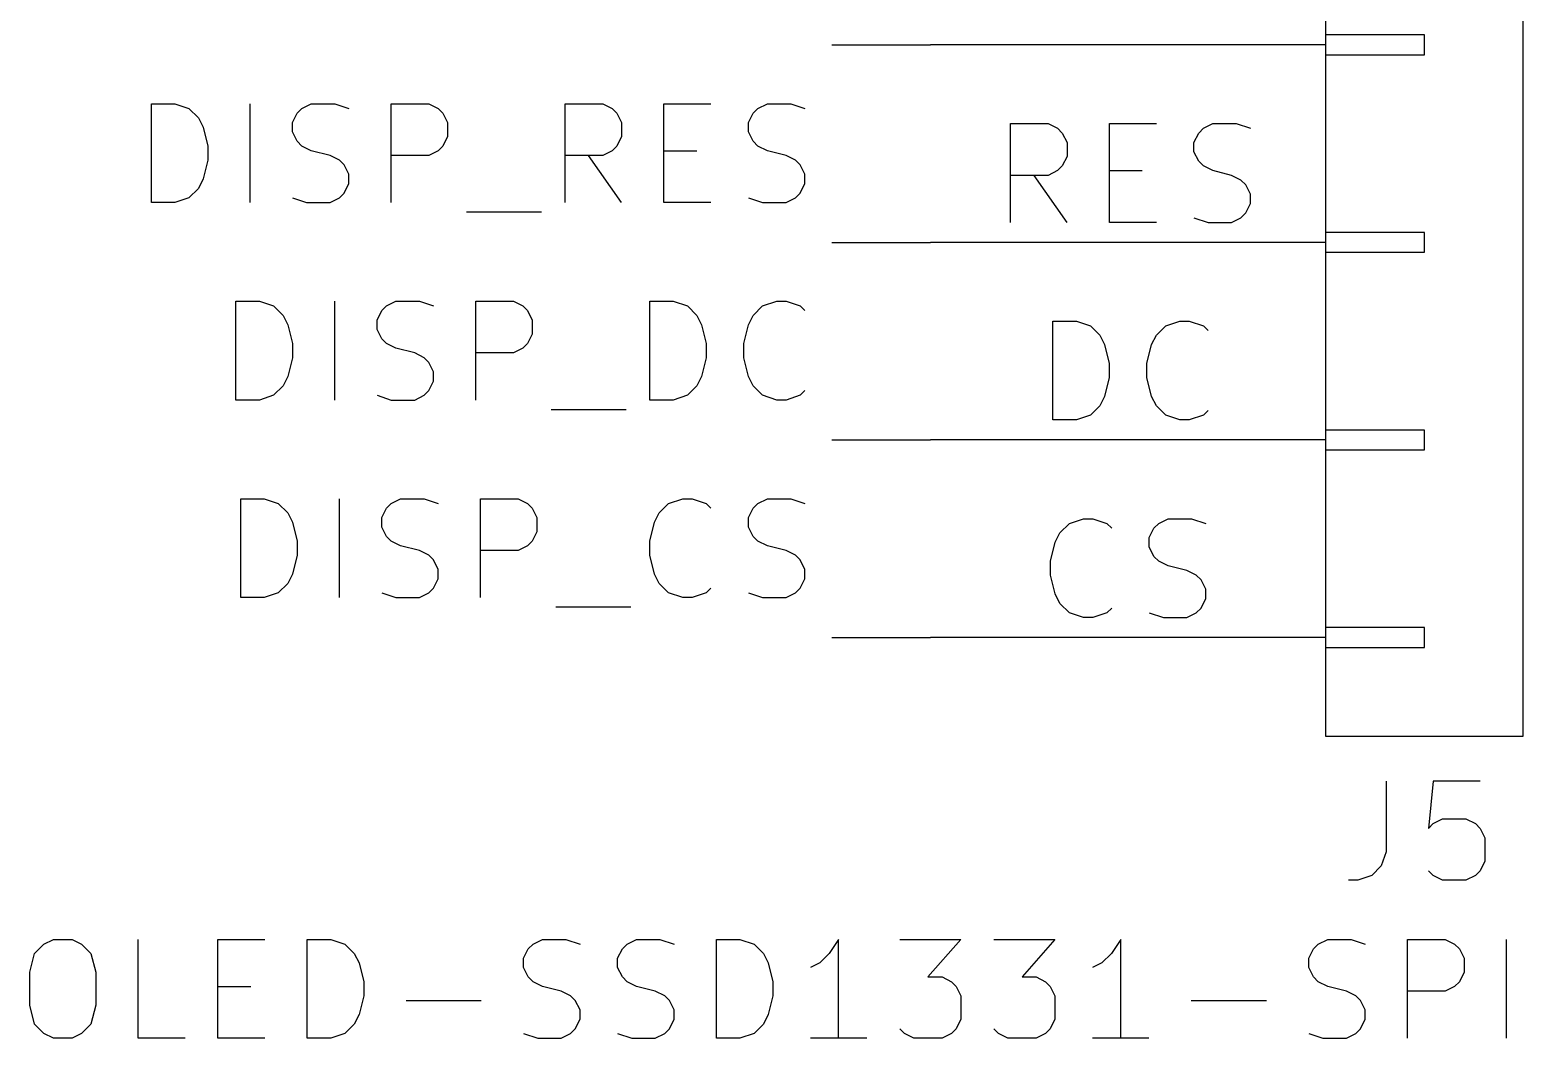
# Model space of a CAD drawing. Header units: inches. Extents: x 0.4 to 16.1, y -11.3 to -0.4.
# Drawn here: x 11.394 to 12.15, y -5.353 to -4.842 of the extents above; entities that cross this region are included whole.
import ezdxf

# ---------------------------------------------------------------- set-up
doc = ezdxf.new("R2010")
doc.units = ezdxf.units.IN
doc.header["$MEASUREMENT"] = 0
for name, color, linetype in [('GREENSIXTYFIVE', 129, 'CONTINUOUS'), ('LIGHTGREEN', 92, 'CONTINUOUS'), ('LIGHTRED', 12, 'CONTINUOUS'), ('RED', 14, 'CONTINUOUS'), ('REDSIX', 19, 'CONTINUOUS'), ('WHITE', 250, 'CONTINUOUS')]:
    doc.layers.add(name, color=color, linetype=linetype)

msp = doc.modelspace()

# ---------------------------------------------------------------- linework, layer by layer
at = {"layer": 'GREENSIXTYFIVE', "linetype": 'CONTINUOUS'}
for p, q in [((12.08057, -5.2228), (12.08057, -5.25852)), ((12.08057, -5.2228), (12.08057, -5.25852)), ((12.10437, -5.2228), (12.102, -5.24661)), ((12.10437, -5.2228), (12.102, -5.24661)), ((12.12819, -5.2228), (12.10437, -5.2228)), ((12.12819, -5.2228), (12.10437, -5.2228)), ((12.102, -5.24661), (12.10437, -5.24423)), ((12.102, -5.24661), (12.10437, -5.24423)), ((12.10437, -5.24423), (12.10914, -5.24185)), ((12.10437, -5.24423), (12.10914, -5.24185)), ((12.10914, -5.24185), (12.12104, -5.24185)), ((12.10914, -5.24185), (12.12104, -5.24185)), ((12.12104, -5.24185), (12.1258, -5.24423)), ((12.12104, -5.24185), (12.1258, -5.24423)), ((12.1258, -5.24423), (12.12819, -5.24661)), ((12.1258, -5.24423), (12.12819, -5.24661)), ((12.12819, -5.24661), (12.13057, -5.25137)), ((12.12819, -5.24661), (12.13057, -5.25137)), ((12.13057, -5.25137), (12.13057, -5.26328)), ((12.13057, -5.25137), (12.13057, -5.26328)), ((12.08057, -5.25852), (12.07819, -5.26566)), ((12.08057, -5.25852), (12.07819, -5.26566)), ((12.07819, -5.26566), (12.07343, -5.27043)), ((12.07819, -5.26566), (12.07343, -5.27043)), ((12.10437, -5.27043), (12.102, -5.26804)), ((12.10437, -5.27043), (12.102, -5.26804)), ((12.12819, -5.26804), (12.1258, -5.27043)), ((12.12819, -5.26804), (12.1258, -5.27043)), ((12.13057, -5.26328), (12.12819, -5.26804)), ((12.13057, -5.26328), (12.12819, -5.26804)), ((12.06628, -5.2728), (12.06152, -5.2728)), ((12.06628, -5.2728), (12.06152, -5.2728)), ((12.07343, -5.27043), (12.06628, -5.2728)), ((12.07343, -5.27043), (12.06628, -5.2728)), ((12.10914, -5.2728), (12.10437, -5.27043)), ((12.10914, -5.2728), (12.10437, -5.27043)), ((12.12104, -5.2728), (12.10914, -5.2728)), ((12.12104, -5.2728), (12.10914, -5.2728)), ((12.1258, -5.27043), (12.12104, -5.2728)), ((12.1258, -5.27043), (12.12104, -5.2728)), ((11.39628, -5.30995), (11.40104, -5.30519)), ((11.39628, -5.30995), (11.40104, -5.30519)), ((11.40104, -5.30519), (11.4058, -5.3028)), ((11.40104, -5.30519), (11.4058, -5.3028)), ((11.4058, -5.3028), (11.41533, -5.3028)), ((11.4058, -5.3028), (11.41533, -5.3028)), ((11.41533, -5.3028), (11.42009, -5.30519)), ((11.41533, -5.3028), (11.42009, -5.30519)), ((11.42009, -5.30519), (11.42485, -5.30995)), ((11.42009, -5.30519), (11.42485, -5.30995)), ((11.44866, -5.3528), (11.44866, -5.3028)), ((11.44866, -5.3528), (11.44866, -5.3028)), ((11.48914, -5.3528), (11.48914, -5.3028)), ((11.48914, -5.3028), (11.51295, -5.3028)), ((11.48914, -5.3528), (11.48914, -5.3028)), ((11.48914, -5.3028), (11.51295, -5.3028)), ((11.53437, -5.3528), (11.53437, -5.3028)), ((11.53437, -5.3028), (11.54628, -5.3028)), ((11.53437, -5.3528), (11.53437, -5.3028)), ((11.53437, -5.3028), (11.54628, -5.3028)), ((11.54628, -5.3028), (11.55342, -5.30519)), ((11.54628, -5.3028), (11.55342, -5.30519)), ((11.55342, -5.30519), (11.55819, -5.30995)), ((11.55342, -5.30519), (11.55819, -5.30995)), ((11.6439, -5.31233), (11.64628, -5.30757)), ((11.6439, -5.31233), (11.64628, -5.30757)), ((11.64628, -5.30757), (11.64866, -5.30519)), ((11.64628, -5.30757), (11.64866, -5.30519)), ((11.64866, -5.30519), (11.65343, -5.3028)), ((11.64866, -5.30519), (11.65343, -5.3028)), ((11.65343, -5.3028), (11.66533, -5.3028)), ((11.65343, -5.3028), (11.66533, -5.3028)), ((11.66533, -5.3028), (11.67247, -5.30519)), ((11.66533, -5.3028), (11.67247, -5.30519)), ((11.69152, -5.31233), (11.6939, -5.30757)), ((11.69152, -5.31233), (11.6939, -5.30757)), ((11.6939, -5.30757), (11.69628, -5.30519)), ((11.6939, -5.30757), (11.69628, -5.30519)), ((11.69628, -5.30519), (11.70104, -5.3028)), ((11.69628, -5.30519), (11.70104, -5.3028)), ((11.70104, -5.3028), (11.71294, -5.3028)), ((11.70104, -5.3028), (11.71294, -5.3028)), ((11.71294, -5.3028), (11.72009, -5.30519)), ((11.71294, -5.3028), (11.72009, -5.30519)), ((11.74152, -5.3528), (11.74152, -5.3028)), ((11.74152, -5.3028), (11.75342, -5.3028)), ((11.74152, -5.3528), (11.74152, -5.3028)), ((11.74152, -5.3028), (11.75342, -5.3028)), ((11.75342, -5.3028), (11.76056, -5.30519)), ((11.75342, -5.3028), (11.76056, -5.30519)), ((11.76056, -5.30519), (11.76533, -5.30995)), ((11.76056, -5.30519), (11.76533, -5.30995)), ((11.80342, -5.3028), (11.79866, -5.30995)), ((11.80342, -5.3028), (11.79866, -5.30995)), ((11.80342, -5.3528), (11.80342, -5.3028)), ((11.80342, -5.3528), (11.80342, -5.3028)), ((11.83437, -5.3028), (11.86533, -5.3028)), ((11.83437, -5.3028), (11.86533, -5.3028)), ((11.86533, -5.3028), (11.84866, -5.32185)), ((11.86533, -5.3028), (11.84866, -5.32185)), ((11.88199, -5.3028), (11.91294, -5.3028)), ((11.88199, -5.3028), (11.91294, -5.3028)), ((11.91294, -5.3028), (11.89628, -5.32185)), ((11.91294, -5.3028), (11.89628, -5.32185)), ((11.94628, -5.3028), (11.94152, -5.30995)), ((11.94628, -5.3028), (11.94152, -5.30995)), ((11.94628, -5.3528), (11.94628, -5.3028)), ((11.94628, -5.3528), (11.94628, -5.3028)), ((12.04152, -5.31233), (12.04389, -5.30757)), ((12.04152, -5.31233), (12.04389, -5.30757)), ((12.04389, -5.30757), (12.04628, -5.30519)), ((12.04389, -5.30757), (12.04628, -5.30519)), ((12.04628, -5.30519), (12.05104, -5.3028)), ((12.04628, -5.30519), (12.05104, -5.3028)), ((12.05104, -5.3028), (12.06294, -5.3028)), ((12.05104, -5.3028), (12.06294, -5.3028)), ((12.06294, -5.3028), (12.07009, -5.30519)), ((12.06294, -5.3028), (12.07009, -5.30519)), ((12.09151, -5.3528), (12.09151, -5.3028)), ((12.09151, -5.3028), (12.11056, -5.3028)), ((12.09151, -5.3528), (12.09151, -5.3028)), ((12.09151, -5.3028), (12.11056, -5.3028)), ((12.11056, -5.3028), (12.11532, -5.30519)), ((12.11056, -5.3028), (12.11532, -5.30519)), ((12.11532, -5.30519), (12.1177, -5.30757)), ((12.11532, -5.30519), (12.1177, -5.30757)), ((12.1177, -5.30757), (12.12008, -5.31233)), ((12.1177, -5.30757), (12.12008, -5.31233)), ((12.14151, -5.3528), (12.14151, -5.3028)), ((12.14151, -5.3528), (12.14151, -5.3028)), ((11.3939, -5.31947), (11.39628, -5.30995)), ((11.3939, -5.31947), (11.39628, -5.30995)), ((11.42485, -5.30995), (11.42723, -5.31947)), ((11.42485, -5.30995), (11.42723, -5.31947)), ((11.55819, -5.30995), (11.56057, -5.31471)), ((11.55819, -5.30995), (11.56057, -5.31471)), ((11.56057, -5.31471), (11.56294, -5.32423)), ((11.56057, -5.31471), (11.56294, -5.32423)), ((11.6439, -5.31709), (11.6439, -5.31233)), ((11.6439, -5.31709), (11.6439, -5.31233)), ((11.69152, -5.31709), (11.69152, -5.31233)), ((11.69152, -5.31709), (11.69152, -5.31233)), ((11.76533, -5.30995), (11.76771, -5.31471)), ((11.76533, -5.30995), (11.76771, -5.31471)), ((11.76771, -5.31471), (11.77009, -5.32423)), ((11.76771, -5.31471), (11.77009, -5.32423)), ((11.7939, -5.31471), (11.78914, -5.31709)), ((11.7939, -5.31471), (11.78914, -5.31709)), ((11.79866, -5.30995), (11.7939, -5.31471)), ((11.79866, -5.30995), (11.7939, -5.31471)), ((11.93675, -5.31471), (11.93199, -5.31709)), ((11.93675, -5.31471), (11.93199, -5.31709)), ((11.94152, -5.30995), (11.93675, -5.31471)), ((11.94152, -5.30995), (11.93675, -5.31471)), ((12.04152, -5.31709), (12.04152, -5.31233)), ((12.04152, -5.31709), (12.04152, -5.31233)), ((12.12008, -5.31233), (12.12008, -5.31947)), ((12.12008, -5.31233), (12.12008, -5.31947)), ((11.3939, -5.33614), (11.3939, -5.31947)), ((11.3939, -5.33614), (11.3939, -5.31947)), ((11.42723, -5.31947), (11.42723, -5.33614)), ((11.42723, -5.31947), (11.42723, -5.33614)), ((11.64628, -5.32185), (11.6439, -5.31709)), ((11.64628, -5.32185), (11.6439, -5.31709)), ((11.64866, -5.32423), (11.64628, -5.32185)), ((11.64866, -5.32423), (11.64628, -5.32185)), ((11.6939, -5.32185), (11.69152, -5.31709)), ((11.6939, -5.32185), (11.69152, -5.31709)), ((11.69628, -5.32423), (11.6939, -5.32185)), ((11.69628, -5.32423), (11.6939, -5.32185)), ((11.84866, -5.32185), (11.8558, -5.32185)), ((11.84866, -5.32185), (11.8558, -5.32185)), ((11.8558, -5.32185), (11.86056, -5.32423)), ((11.8558, -5.32185), (11.86056, -5.32423)), ((11.89628, -5.32185), (11.90342, -5.32185)), ((11.89628, -5.32185), (11.90342, -5.32185)), ((11.90342, -5.32185), (11.90818, -5.32423)), ((11.90342, -5.32185), (11.90818, -5.32423)), ((12.04389, -5.32185), (12.04152, -5.31709)), ((12.04389, -5.32185), (12.04152, -5.31709)), ((12.04628, -5.32423), (12.04389, -5.32185)), ((12.04628, -5.32423), (12.04389, -5.32185)), ((12.12008, -5.31947), (12.1177, -5.32423)), ((12.12008, -5.31947), (12.1177, -5.32423)), ((11.48914, -5.32661), (11.50581, -5.32661)), ((11.48914, -5.32661), (11.50581, -5.32661)), ((11.56294, -5.32423), (11.56294, -5.33137)), ((11.56294, -5.32423), (11.56294, -5.33137)), ((11.65343, -5.32661), (11.64866, -5.32423)), ((11.65343, -5.32661), (11.64866, -5.32423)), ((11.66295, -5.329), (11.65343, -5.32661)), ((11.66295, -5.329), (11.65343, -5.32661)), ((11.66771, -5.33137), (11.66295, -5.329)), ((11.66771, -5.33137), (11.66295, -5.329)), ((11.70104, -5.32661), (11.69628, -5.32423)), ((11.70104, -5.32661), (11.69628, -5.32423)), ((11.71057, -5.329), (11.70104, -5.32661)), ((11.71057, -5.329), (11.70104, -5.32661)), ((11.71533, -5.33137), (11.71057, -5.329)), ((11.71533, -5.33137), (11.71057, -5.329)), ((11.77009, -5.32423), (11.77009, -5.33137)), ((11.77009, -5.32423), (11.77009, -5.33137)), ((11.86056, -5.32423), (11.86294, -5.32661)), ((11.86056, -5.32423), (11.86294, -5.32661)), ((11.86294, -5.32661), (11.86533, -5.33137)), ((11.86294, -5.32661), (11.86533, -5.33137)), ((11.90818, -5.32423), (11.91056, -5.32661)), ((11.90818, -5.32423), (11.91056, -5.32661)), ((11.91056, -5.32661), (11.91294, -5.33137)), ((11.91056, -5.32661), (11.91294, -5.33137)), ((12.05104, -5.32661), (12.04628, -5.32423)), ((12.05104, -5.32661), (12.04628, -5.32423)), ((12.06056, -5.329), (12.05104, -5.32661)), ((12.06056, -5.329), (12.05104, -5.32661)), ((12.06532, -5.33137), (12.06056, -5.329)), ((12.06532, -5.33137), (12.06056, -5.329)), ((12.11056, -5.329), (12.09151, -5.329)), ((12.11056, -5.329), (12.09151, -5.329)), ((12.11532, -5.32661), (12.11056, -5.329)), ((12.11532, -5.32661), (12.11056, -5.329)), ((12.1177, -5.32423), (12.11532, -5.32661)), ((12.1177, -5.32423), (12.11532, -5.32661)), ((11.39628, -5.34566), (11.3939, -5.33614)), ((11.39628, -5.34566), (11.3939, -5.33614)), ((11.42723, -5.33614), (11.42485, -5.34566)), ((11.42723, -5.33614), (11.42485, -5.34566)), ((11.56294, -5.33137), (11.56057, -5.3409)), ((11.56294, -5.33137), (11.56057, -5.3409)), ((11.58437, -5.33376), (11.62247, -5.33376)), ((11.58437, -5.33376), (11.62247, -5.33376)), ((11.67009, -5.33376), (11.66771, -5.33137)), ((11.67009, -5.33376), (11.66771, -5.33137)), ((11.67247, -5.33852), (11.67009, -5.33376)), ((11.67247, -5.33852), (11.67009, -5.33376)), ((11.71771, -5.33376), (11.71533, -5.33137)), ((11.71771, -5.33376), (11.71533, -5.33137)), ((11.72009, -5.33852), (11.71771, -5.33376)), ((11.72009, -5.33852), (11.71771, -5.33376)), ((11.77009, -5.33137), (11.76771, -5.3409)), ((11.77009, -5.33137), (11.76771, -5.3409)), ((11.86533, -5.33137), (11.86533, -5.34328)), ((11.86533, -5.33137), (11.86533, -5.34328)), ((11.91294, -5.33137), (11.91294, -5.34328)), ((11.91294, -5.33137), (11.91294, -5.34328)), ((11.98199, -5.33376), (12.02009, -5.33376)), ((11.98199, -5.33376), (12.02009, -5.33376)), ((12.0677, -5.33376), (12.06532, -5.33137)), ((12.0677, -5.33376), (12.06532, -5.33137)), ((12.07009, -5.33852), (12.0677, -5.33376)), ((12.07009, -5.33852), (12.0677, -5.33376)), ((11.56057, -5.3409), (11.55819, -5.34566)), ((11.56057, -5.3409), (11.55819, -5.34566)), ((11.67009, -5.34804), (11.67247, -5.34328)), ((11.67009, -5.34804), (11.67247, -5.34328)), ((11.67247, -5.34328), (11.67247, -5.33852)), ((11.67247, -5.34328), (11.67247, -5.33852)), ((11.71771, -5.34804), (11.72009, -5.34328)), ((11.71771, -5.34804), (11.72009, -5.34328)), ((11.72009, -5.34328), (11.72009, -5.33852)), ((11.72009, -5.34328), (11.72009, -5.33852)), ((11.76771, -5.3409), (11.76533, -5.34566)), ((11.76771, -5.3409), (11.76533, -5.34566)), ((11.86533, -5.34328), (11.86294, -5.34804)), ((11.86533, -5.34328), (11.86294, -5.34804)), ((11.91294, -5.34328), (11.91056, -5.34804)), ((11.91294, -5.34328), (11.91056, -5.34804)), ((12.0677, -5.34804), (12.07009, -5.34328)), ((12.0677, -5.34804), (12.07009, -5.34328)), ((12.07009, -5.34328), (12.07009, -5.33852)), ((12.07009, -5.34328), (12.07009, -5.33852)), ((11.40104, -5.35043), (11.39628, -5.34566)), ((11.40104, -5.35043), (11.39628, -5.34566)), ((11.4058, -5.3528), (11.40104, -5.35043)), ((11.4058, -5.3528), (11.40104, -5.35043)), ((11.41533, -5.3528), (11.4058, -5.3528)), ((11.41533, -5.3528), (11.4058, -5.3528)), ((11.42009, -5.35043), (11.41533, -5.3528)), ((11.42009, -5.35043), (11.41533, -5.3528)), ((11.42485, -5.34566), (11.42009, -5.35043)), ((11.42485, -5.34566), (11.42009, -5.35043)), ((11.47247, -5.3528), (11.44866, -5.3528)), ((11.47247, -5.3528), (11.44866, -5.3528)), ((11.51295, -5.3528), (11.48914, -5.3528)), ((11.51295, -5.3528), (11.48914, -5.3528)), ((11.54628, -5.3528), (11.53437, -5.3528)), ((11.54628, -5.3528), (11.53437, -5.3528)), ((11.55342, -5.35043), (11.54628, -5.3528)), ((11.55342, -5.35043), (11.54628, -5.3528)), ((11.55819, -5.34566), (11.55342, -5.35043)), ((11.55819, -5.34566), (11.55342, -5.35043)), ((11.6439, -5.35043), (11.65104, -5.3528)), ((11.6439, -5.35043), (11.65104, -5.3528)), ((11.65104, -5.3528), (11.66295, -5.3528)), ((11.65104, -5.3528), (11.66295, -5.3528)), ((11.66295, -5.3528), (11.66771, -5.35043)), ((11.66295, -5.3528), (11.66771, -5.35043)), ((11.66771, -5.35043), (11.67009, -5.34804)), ((11.66771, -5.35043), (11.67009, -5.34804)), ((11.69152, -5.35043), (11.69866, -5.3528)), ((11.69152, -5.35043), (11.69866, -5.3528)), ((11.69866, -5.3528), (11.71057, -5.3528)), ((11.69866, -5.3528), (11.71057, -5.3528)), ((11.71057, -5.3528), (11.71533, -5.35043)), ((11.71057, -5.3528), (11.71533, -5.35043)), ((11.71533, -5.35043), (11.71771, -5.34804)), ((11.71533, -5.35043), (11.71771, -5.34804)), ((11.75342, -5.3528), (11.74152, -5.3528)), ((11.75342, -5.3528), (11.74152, -5.3528)), ((11.76056, -5.35043), (11.75342, -5.3528)), ((11.76056, -5.35043), (11.75342, -5.3528)), ((11.76533, -5.34566), (11.76056, -5.35043)), ((11.76533, -5.34566), (11.76056, -5.35043)), ((11.81771, -5.3528), (11.78914, -5.3528)), ((11.81771, -5.3528), (11.78914, -5.3528)), ((11.83676, -5.35043), (11.83437, -5.34804)), ((11.83676, -5.35043), (11.83437, -5.34804)), ((11.84152, -5.3528), (11.83676, -5.35043)), ((11.84152, -5.3528), (11.83676, -5.35043)), ((11.8558, -5.3528), (11.84152, -5.3528)), ((11.8558, -5.3528), (11.84152, -5.3528)), ((11.86056, -5.35043), (11.8558, -5.3528)), ((11.86056, -5.35043), (11.8558, -5.3528)), ((11.86294, -5.34804), (11.86056, -5.35043)), ((11.86294, -5.34804), (11.86056, -5.35043)), ((11.88437, -5.35043), (11.88199, -5.34804)), ((11.88437, -5.35043), (11.88199, -5.34804)), ((11.88913, -5.3528), (11.88437, -5.35043)), ((11.88913, -5.3528), (11.88437, -5.35043)), ((11.90342, -5.3528), (11.88913, -5.3528)), ((11.90342, -5.3528), (11.88913, -5.3528)), ((11.90818, -5.35043), (11.90342, -5.3528)), ((11.90818, -5.35043), (11.90342, -5.3528)), ((11.91056, -5.34804), (11.90818, -5.35043)), ((11.91056, -5.34804), (11.90818, -5.35043)), ((11.96056, -5.3528), (11.93199, -5.3528)), ((11.96056, -5.3528), (11.93199, -5.3528)), ((12.04152, -5.35043), (12.04866, -5.3528)), ((12.04152, -5.35043), (12.04866, -5.3528)), ((12.04866, -5.3528), (12.06056, -5.3528)), ((12.04866, -5.3528), (12.06056, -5.3528)), ((12.06056, -5.3528), (12.06532, -5.35043)), ((12.06056, -5.3528), (12.06532, -5.35043)), ((12.06532, -5.35043), (12.0677, -5.34804)), ((12.06532, -5.35043), (12.0677, -5.34804))]:
    msp.add_line(p, q, dxfattribs=at)
at = {"layer": 'LIGHTGREEN', "linetype": 'CONTINUOUS'}
for p, q in [((11.8, -4.85), (11.85, -4.85)), ((11.8, -4.95), (11.85, -4.95)), ((11.8, -5.05), (11.85, -5.05)), ((11.8, -5.15), (11.85, -5.15))]:
    msp.add_line(p, q, dxfattribs=at)
at = {"layer": 'LIGHTRED', "linetype": 'CONTINUOUS'}
for p, q in [((11.89048, -4.93988), (11.89048, -4.88988)), ((11.89048, -4.88988), (11.90952, -4.88988)), ((11.89048, -4.93988), (11.89048, -4.88988)), ((11.89048, -4.88988), (11.90952, -4.88988)), ((11.90952, -4.88988), (11.91429, -4.89226)), ((11.90952, -4.88988), (11.91429, -4.89226)), ((11.94048, -4.93988), (11.94048, -4.88988)), ((11.94048, -4.88988), (11.96429, -4.88988)), ((11.94048, -4.93988), (11.94048, -4.88988)), ((11.94048, -4.88988), (11.96429, -4.88988)), ((11.98809, -4.89226), (11.99286, -4.88988)), ((11.98809, -4.89226), (11.99286, -4.88988)), ((11.99286, -4.88988), (12.00476, -4.88988)), ((11.99286, -4.88988), (12.00476, -4.88988)), ((12.00476, -4.88988), (12.01191, -4.89226)), ((12.00476, -4.88988), (12.01191, -4.89226)), ((11.91429, -4.89226), (11.91667, -4.89464)), ((11.91429, -4.89226), (11.91667, -4.89464)), ((11.91667, -4.89464), (11.91905, -4.8994)), ((11.91667, -4.89464), (11.91905, -4.8994)), ((11.91905, -4.8994), (11.91905, -4.90655)), ((11.91905, -4.8994), (11.91905, -4.90655)), ((11.98333, -4.8994), (11.98571, -4.89464)), ((11.98333, -4.8994), (11.98571, -4.89464)), ((11.98333, -4.90417), (11.98333, -4.8994)), ((11.98333, -4.90417), (11.98333, -4.8994)), ((11.98571, -4.89464), (11.98809, -4.89226)), ((11.98571, -4.89464), (11.98809, -4.89226)), ((11.91905, -4.90655), (11.91667, -4.91131)), ((11.91905, -4.90655), (11.91667, -4.91131)), ((11.98571, -4.90893), (11.98333, -4.90417)), ((11.98571, -4.90893), (11.98333, -4.90417)), ((11.91429, -4.91369), (11.90952, -4.91607)), ((11.91429, -4.91369), (11.90952, -4.91607)), ((11.91667, -4.91131), (11.91429, -4.91369)), ((11.91667, -4.91131), (11.91429, -4.91369)), ((11.94048, -4.91369), (11.95715, -4.91369)), ((11.94048, -4.91369), (11.95715, -4.91369)), ((11.98809, -4.91131), (11.98571, -4.90893)), ((11.98809, -4.91131), (11.98571, -4.90893)), ((11.99286, -4.91369), (11.98809, -4.91131)), ((11.99286, -4.91369), (11.98809, -4.91131)), ((12.00238, -4.91607), (11.99286, -4.91369)), ((12.00238, -4.91607), (11.99286, -4.91369)), ((11.90952, -4.91607), (11.89048, -4.91607)), ((11.90952, -4.91607), (11.89048, -4.91607)), ((11.91905, -4.93988), (11.90238, -4.91607)), ((11.91905, -4.93988), (11.90238, -4.91607)), ((12.00714, -4.91845), (12.00238, -4.91607)), ((12.00714, -4.91845), (12.00238, -4.91607)), ((12.00952, -4.92083), (12.00714, -4.91845)), ((12.00952, -4.92083), (12.00714, -4.91845)), ((12.01191, -4.92559), (12.00952, -4.92083)), ((12.01191, -4.92559), (12.00952, -4.92083)), ((12.01191, -4.93035), (12.01191, -4.92559)), ((12.01191, -4.93035), (12.01191, -4.92559)), ((12.00714, -4.9375), (12.00952, -4.93512)), ((12.00714, -4.9375), (12.00952, -4.93512)), ((12.00952, -4.93512), (12.01191, -4.93035)), ((12.00952, -4.93512), (12.01191, -4.93035)), ((11.96429, -4.93988), (11.94048, -4.93988)), ((11.96429, -4.93988), (11.94048, -4.93988)), ((11.98333, -4.9375), (11.99048, -4.93988)), ((11.98333, -4.9375), (11.99048, -4.93988)), ((11.99048, -4.93988), (12.00238, -4.93988)), ((11.99048, -4.93988), (12.00238, -4.93988)), ((12.00238, -4.93988), (12.00714, -4.9375)), ((12.00238, -4.93988), (12.00714, -4.9375)), ((11.9119, -5.03988), (11.9119, -4.98988)), ((11.9119, -4.98988), (11.92381, -4.98988)), ((11.9119, -5.03988), (11.9119, -4.98988)), ((11.9119, -4.98988), (11.92381, -4.98988)), ((11.92381, -4.98988), (11.93095, -4.99226)), ((11.92381, -4.98988), (11.93095, -4.99226)), ((11.96905, -4.99226), (11.97619, -4.98988)), ((11.96905, -4.99226), (11.97619, -4.98988)), ((11.97619, -4.98988), (11.98095, -4.98988)), ((11.97619, -4.98988), (11.98095, -4.98988)), ((11.98095, -4.98988), (11.98809, -4.99226)), ((11.98095, -4.98988), (11.98809, -4.99226)), ((11.93095, -4.99226), (11.93571, -4.99702)), ((11.93095, -4.99226), (11.93571, -4.99702)), ((11.93571, -4.99702), (11.93809, -5.00178)), ((11.93571, -4.99702), (11.93809, -5.00178)), ((11.9619, -5.00178), (11.96428, -4.99702)), ((11.9619, -5.00178), (11.96428, -4.99702)), ((11.96428, -4.99702), (11.96905, -4.99226)), ((11.96428, -4.99702), (11.96905, -4.99226)), ((11.98809, -4.99226), (11.99047, -4.99464)), ((11.98809, -4.99226), (11.99047, -4.99464)), ((11.93809, -5.00178), (11.94047, -5.01131)), ((11.93809, -5.00178), (11.94047, -5.01131)), ((11.95952, -5.01131), (11.9619, -5.00178)), ((11.95952, -5.01131), (11.9619, -5.00178)), ((11.94047, -5.01131), (11.94047, -5.01845)), ((11.94047, -5.01131), (11.94047, -5.01845)), ((11.95952, -5.01845), (11.95952, -5.01131)), ((11.95952, -5.01845), (11.95952, -5.01131)), ((11.94047, -5.01845), (11.93809, -5.02797)), ((11.94047, -5.01845), (11.93809, -5.02797)), ((11.9619, -5.02797), (11.95952, -5.01845)), ((11.9619, -5.02797), (11.95952, -5.01845)), ((11.93809, -5.02797), (11.93571, -5.03274)), ((11.93809, -5.02797), (11.93571, -5.03274)), ((11.96428, -5.03274), (11.9619, -5.02797)), ((11.96428, -5.03274), (11.9619, -5.02797)), ((11.93571, -5.03274), (11.93095, -5.0375)), ((11.93571, -5.03274), (11.93095, -5.0375)), ((11.96905, -5.0375), (11.96428, -5.03274)), ((11.96905, -5.0375), (11.96428, -5.03274)), ((11.99047, -5.03512), (11.98809, -5.0375)), ((11.99047, -5.03512), (11.98809, -5.0375)), ((11.92381, -5.03988), (11.9119, -5.03988)), ((11.92381, -5.03988), (11.9119, -5.03988)), ((11.93095, -5.0375), (11.92381, -5.03988)), ((11.93095, -5.0375), (11.92381, -5.03988)), ((11.97619, -5.03988), (11.96905, -5.0375)), ((11.97619, -5.03988), (11.96905, -5.0375)), ((11.98095, -5.03988), (11.97619, -5.03988)), ((11.98095, -5.03988), (11.97619, -5.03988)), ((11.98809, -5.0375), (11.98095, -5.03988)), ((11.98809, -5.0375), (11.98095, -5.03988)), ((11.91548, -5.09702), (11.92024, -5.09226)), ((11.91548, -5.09702), (11.92024, -5.09226)), ((11.92024, -5.09226), (11.92738, -5.08988)), ((11.92024, -5.09226), (11.92738, -5.08988)), ((11.92738, -5.08988), (11.93214, -5.08988)), ((11.92738, -5.08988), (11.93214, -5.08988)), ((11.93214, -5.08988), (11.93929, -5.09226)), ((11.93214, -5.08988), (11.93929, -5.09226)), ((11.93929, -5.09226), (11.94167, -5.09464)), ((11.93929, -5.09226), (11.94167, -5.09464)), ((11.96072, -5.0994), (11.96309, -5.09464)), ((11.96072, -5.0994), (11.96309, -5.09464)), ((11.96309, -5.09464), (11.96548, -5.09226)), ((11.96309, -5.09464), (11.96548, -5.09226)), ((11.96548, -5.09226), (11.97024, -5.08988)), ((11.96548, -5.09226), (11.97024, -5.08988)), ((11.97024, -5.08988), (11.98214, -5.08988)), ((11.97024, -5.08988), (11.98214, -5.08988)), ((11.98214, -5.08988), (11.98929, -5.09226)), ((11.98214, -5.08988), (11.98929, -5.09226)), ((11.91072, -5.11131), (11.91309, -5.10178)), ((11.91072, -5.11131), (11.91309, -5.10178)), ((11.91309, -5.10178), (11.91548, -5.09702)), ((11.91309, -5.10178), (11.91548, -5.09702)), ((11.96072, -5.10417), (11.96072, -5.0994)), ((11.96072, -5.10417), (11.96072, -5.0994)), ((11.96309, -5.10893), (11.96072, -5.10417)), ((11.96309, -5.10893), (11.96072, -5.10417)), ((11.96548, -5.11131), (11.96309, -5.10893)), ((11.96548, -5.11131), (11.96309, -5.10893)), ((11.91072, -5.11845), (11.91072, -5.11131)), ((11.91072, -5.11845), (11.91072, -5.11131)), ((11.91309, -5.12797), (11.91072, -5.11845)), ((11.91309, -5.12797), (11.91072, -5.11845)), ((11.97024, -5.11369), (11.96548, -5.11131)), ((11.97024, -5.11369), (11.96548, -5.11131)), ((11.97976, -5.11607), (11.97024, -5.11369)), ((11.97976, -5.11607), (11.97024, -5.11369)), ((11.98452, -5.11845), (11.97976, -5.11607)), ((11.98452, -5.11845), (11.97976, -5.11607)), ((11.98691, -5.12083), (11.98452, -5.11845)), ((11.98691, -5.12083), (11.98452, -5.11845)), ((11.98929, -5.12559), (11.98691, -5.12083)), ((11.98929, -5.12559), (11.98691, -5.12083)), ((11.98929, -5.13035), (11.98929, -5.12559)), ((11.98929, -5.13035), (11.98929, -5.12559)), ((11.91548, -5.13274), (11.91309, -5.12797)), ((11.91548, -5.13274), (11.91309, -5.12797)), ((11.92024, -5.1375), (11.91548, -5.13274)), ((11.92024, -5.1375), (11.91548, -5.13274)), ((11.98691, -5.13512), (11.98929, -5.13035)), ((11.98691, -5.13512), (11.98929, -5.13035)), ((11.92738, -5.13988), (11.92024, -5.1375)), ((11.92738, -5.13988), (11.92024, -5.1375)), ((11.93214, -5.13988), (11.92738, -5.13988)), ((11.93214, -5.13988), (11.92738, -5.13988)), ((11.93929, -5.1375), (11.93214, -5.13988)), ((11.93929, -5.1375), (11.93214, -5.13988)), ((11.94167, -5.13512), (11.93929, -5.1375)), ((11.94167, -5.13512), (11.93929, -5.1375)), ((11.96072, -5.1375), (11.96786, -5.13988)), ((11.96072, -5.1375), (11.96786, -5.13988)), ((11.96786, -5.13988), (11.97976, -5.13988)), ((11.96786, -5.13988), (11.97976, -5.13988)), ((11.97976, -5.13988), (11.98452, -5.1375)), ((11.97976, -5.13988), (11.98452, -5.1375)), ((11.98452, -5.1375), (11.98691, -5.13512)), ((11.98452, -5.1375), (11.98691, -5.13512))]:
    msp.add_line(p, q, dxfattribs=at)
at = {"layer": 'RED', "linetype": 'CONTINUOUS'}
for p, q in [((12.05, -4.5), (12.05, -5.2)), ((12.15, -5.2), (12.15, -4.5)), ((12.05, -4.845), (12.05, -4.855)), ((12.1, -4.845), (12.05, -4.845)), ((12.1, -4.855), (12.1, -4.845)), ((12.05, -4.85), (11.85, -4.85)), ((12.05, -4.85), (11.85, -4.85)), ((12.05, -4.855), (12.1, -4.855)), ((12.05, -4.95), (11.85, -4.95)), ((12.05, -4.95), (11.85, -4.95)), ((12.05, -4.945), (12.05, -4.955)), ((12.1, -4.945), (12.05, -4.945)), ((12.1, -4.955), (12.1, -4.945)), ((12.05, -4.955), (12.1, -4.955)), ((12.05, -5.05), (11.85, -5.05)), ((12.05, -5.05), (11.85, -5.05)), ((12.05, -5.045), (12.05, -5.055)), ((12.1, -5.045), (12.05, -5.045)), ((12.1, -5.055), (12.1, -5.045)), ((12.05, -5.055), (12.1, -5.055)), ((12.05, -5.145), (12.05, -5.155)), ((12.1, -5.145), (12.05, -5.145)), ((12.1, -5.155), (12.1, -5.145)), ((12.05, -5.15), (11.85, -5.15)), ((12.05, -5.15), (11.85, -5.15)), ((12.05, -5.155), (12.1, -5.155)), ((12.05, -5.2), (12.15, -5.2))]:
    msp.add_line(p, q, dxfattribs=at)
at = {"layer": 'REDSIX', "linetype": 'CONTINUOUS'}
for p, q in [((11.45541, -4.9298), (11.45541, -4.8798)), ((11.45541, -4.8798), (11.46732, -4.8798)), ((11.46732, -4.8798), (11.47446, -4.88218)), ((11.47446, -4.88218), (11.47922, -4.88694)), ((11.50541, -4.9298), (11.50541, -4.8798)), ((11.52922, -4.88456), (11.53161, -4.88218)), ((11.53161, -4.88218), (11.53637, -4.8798)), ((11.53637, -4.8798), (11.54827, -4.8798)), ((11.54827, -4.8798), (11.55542, -4.88218)), ((11.57684, -4.9298), (11.57684, -4.8798)), ((11.57684, -4.8798), (11.59589, -4.8798)), ((11.59589, -4.8798), (11.60065, -4.88218)), ((11.60065, -4.88218), (11.60304, -4.88456)), ((11.66494, -4.9298), (11.66494, -4.8798)), ((11.66494, -4.8798), (11.68398, -4.8798)), ((11.68398, -4.8798), (11.68875, -4.88218)), ((11.68875, -4.88218), (11.69113, -4.88456)), ((11.71494, -4.9298), (11.71494, -4.8798)), ((11.71494, -4.8798), (11.73875, -4.8798)), ((11.76017, -4.88456), (11.76256, -4.88218)), ((11.76256, -4.88218), (11.76732, -4.8798)), ((11.76732, -4.8798), (11.77922, -4.8798)), ((11.77922, -4.8798), (11.78637, -4.88218)), ((11.47922, -4.88694), (11.48161, -4.8917)), ((11.48161, -4.8917), (11.48398, -4.90123)), ((11.52685, -4.88932), (11.52922, -4.88456)), ((11.52685, -4.89409), (11.52685, -4.88932)), ((11.60304, -4.88456), (11.60541, -4.88932)), ((11.60541, -4.88932), (11.60541, -4.89647)), ((11.69113, -4.88456), (11.69351, -4.88932)), ((11.69351, -4.88932), (11.69351, -4.89647)), ((11.7578, -4.88932), (11.76017, -4.88456)), ((11.7578, -4.89409), (11.7578, -4.88932)), ((11.52922, -4.89885), (11.52685, -4.89409)), ((11.53161, -4.90123), (11.52922, -4.89885)), ((11.60541, -4.89647), (11.60304, -4.90123)), ((11.69351, -4.89647), (11.69113, -4.90123)), ((11.76017, -4.89885), (11.7578, -4.89409)), ((11.76256, -4.90123), (11.76017, -4.89885)), ((11.48398, -4.90123), (11.48398, -4.90837)), ((11.53637, -4.90361), (11.53161, -4.90123)), ((11.54589, -4.90599), (11.53637, -4.90361)), ((11.55065, -4.90837), (11.54589, -4.90599)), ((11.59589, -4.90599), (11.57684, -4.90599)), ((11.60065, -4.90361), (11.59589, -4.90599)), ((11.60304, -4.90123), (11.60065, -4.90361)), ((11.68398, -4.90599), (11.66494, -4.90599)), ((11.69351, -4.9298), (11.67684, -4.90599)), ((11.68875, -4.90361), (11.68398, -4.90599)), ((11.69113, -4.90123), (11.68875, -4.90361)), ((11.71494, -4.90361), (11.73161, -4.90361)), ((11.76732, -4.90361), (11.76256, -4.90123)), ((11.77684, -4.90599), (11.76732, -4.90361)), ((11.7816, -4.90837), (11.77684, -4.90599)), ((11.48398, -4.90837), (11.48161, -4.91789)), ((11.55304, -4.91075), (11.55065, -4.90837)), ((11.55542, -4.91552), (11.55304, -4.91075)), ((11.78398, -4.91075), (11.7816, -4.90837)), ((11.78637, -4.91552), (11.78398, -4.91075)), ((11.48161, -4.91789), (11.47922, -4.92266)), ((11.55304, -4.92504), (11.55542, -4.92028)), ((11.55542, -4.92028), (11.55542, -4.91552)), ((11.78398, -4.92504), (11.78637, -4.92028)), ((11.78637, -4.92028), (11.78637, -4.91552)), ((11.47446, -4.92742), (11.46732, -4.9298)), ((11.47922, -4.92266), (11.47446, -4.92742)), ((11.52685, -4.92742), (11.53399, -4.9298)), ((11.54589, -4.9298), (11.55065, -4.92742)), ((11.55065, -4.92742), (11.55304, -4.92504)), ((11.7578, -4.92742), (11.76494, -4.9298)), ((11.77684, -4.9298), (11.7816, -4.92742)), ((11.7816, -4.92742), (11.78398, -4.92504)), ((11.46732, -4.9298), (11.45541, -4.9298)), ((11.53399, -4.9298), (11.54589, -4.9298)), ((11.61494, -4.93456), (11.65304, -4.93456)), ((11.73875, -4.9298), (11.71494, -4.9298)), ((11.76494, -4.9298), (11.77684, -4.9298)), ((11.49827, -5.0298), (11.49827, -4.9798)), ((11.49827, -4.9798), (11.51017, -4.9798)), ((11.51017, -4.9798), (11.51731, -4.98218)), ((11.51731, -4.98218), (11.52208, -4.98694)), ((11.54827, -5.0298), (11.54827, -4.9798)), ((11.57208, -4.98456), (11.57446, -4.98218)), ((11.57446, -4.98218), (11.57922, -4.9798)), ((11.57922, -4.9798), (11.59113, -4.9798)), ((11.59113, -4.9798), (11.59827, -4.98218)), ((11.6197, -5.0298), (11.6197, -4.9798)), ((11.6197, -4.9798), (11.63874, -4.9798)), ((11.63874, -4.9798), (11.64351, -4.98218)), ((11.64351, -4.98218), (11.64589, -4.98456)), ((11.70779, -5.0298), (11.70779, -4.9798)), ((11.70779, -4.9798), (11.7197, -4.9798)), ((11.7197, -4.9798), (11.72684, -4.98218)), ((11.72684, -4.98218), (11.7316, -4.98694)), ((11.76017, -4.98694), (11.76494, -4.98218)), ((11.76494, -4.98218), (11.77208, -4.9798)), ((11.77208, -4.9798), (11.77684, -4.9798)), ((11.77684, -4.9798), (11.78398, -4.98218)), ((11.78398, -4.98218), (11.78636, -4.98456)), ((11.52208, -4.98694), (11.52446, -4.9917)), ((11.5697, -4.98932), (11.57208, -4.98456)), ((11.5697, -4.99409), (11.5697, -4.98932)), ((11.64589, -4.98456), (11.64827, -4.98932)), ((11.64827, -4.98932), (11.64827, -4.99647)), ((11.7316, -4.98694), (11.73398, -4.9917)), ((11.75779, -4.9917), (11.76017, -4.98694)), ((11.52446, -4.9917), (11.52684, -5.00123)), ((11.57208, -4.99885), (11.5697, -4.99409)), ((11.64827, -4.99647), (11.64589, -5.00123)), ((11.73398, -4.9917), (11.73636, -5.00123)), ((11.75541, -5.00123), (11.75779, -4.9917)), ((11.52684, -5.00123), (11.52684, -5.00837)), ((11.57446, -5.00123), (11.57208, -4.99885)), ((11.57922, -5.00361), (11.57446, -5.00123)), ((11.58875, -5.00599), (11.57922, -5.00361)), ((11.64351, -5.00361), (11.63874, -5.00599)), ((11.64589, -5.00123), (11.64351, -5.00361)), ((11.73636, -5.00123), (11.73636, -5.00837)), ((11.75541, -5.00837), (11.75541, -5.00123)), ((11.52684, -5.00837), (11.52446, -5.01789)), ((11.59351, -5.00837), (11.58875, -5.00599)), ((11.59589, -5.01075), (11.59351, -5.00837)), ((11.59827, -5.01552), (11.59589, -5.01075)), ((11.63874, -5.00599), (11.6197, -5.00599)), ((11.73636, -5.00837), (11.73398, -5.01789)), ((11.75779, -5.01789), (11.75541, -5.00837)), ((11.52446, -5.01789), (11.52208, -5.02266)), ((11.59589, -5.02504), (11.59827, -5.02028)), ((11.59827, -5.02028), (11.59827, -5.01552)), ((11.73398, -5.01789), (11.7316, -5.02266)), ((11.76017, -5.02266), (11.75779, -5.01789)), ((11.51731, -5.02742), (11.51017, -5.0298)), ((11.52208, -5.02266), (11.51731, -5.02742)), ((11.5697, -5.02742), (11.57684, -5.0298)), ((11.58875, -5.0298), (11.59351, -5.02742)), ((11.59351, -5.02742), (11.59589, -5.02504)), ((11.72684, -5.02742), (11.7197, -5.0298)), ((11.7316, -5.02266), (11.72684, -5.02742)), ((11.76494, -5.02742), (11.76017, -5.02266)), ((11.77208, -5.0298), (11.76494, -5.02742)), ((11.78398, -5.02742), (11.77684, -5.0298)), ((11.78636, -5.02504), (11.78398, -5.02742)), ((11.51017, -5.0298), (11.49827, -5.0298)), ((11.57684, -5.0298), (11.58875, -5.0298)), ((11.6578, -5.03456), (11.69589, -5.03456)), ((11.7197, -5.0298), (11.70779, -5.0298)), ((11.77684, -5.0298), (11.77208, -5.0298)), ((11.50065, -5.1298), (11.50065, -5.0798)), ((11.50065, -5.0798), (11.51256, -5.0798)), ((11.51256, -5.0798), (11.5197, -5.08218)), ((11.55065, -5.1298), (11.55065, -5.0798)), ((11.57684, -5.08218), (11.58161, -5.0798)), ((11.58161, -5.0798), (11.59351, -5.0798)), ((11.59351, -5.0798), (11.60065, -5.08218)), ((11.62208, -5.1298), (11.62208, -5.0798)), ((11.62208, -5.0798), (11.64113, -5.0798)), ((11.64113, -5.0798), (11.64589, -5.08218)), ((11.71732, -5.08218), (11.72446, -5.0798)), ((11.72446, -5.0798), (11.72922, -5.0798)), ((11.72922, -5.0798), (11.73637, -5.08218)), ((11.76256, -5.08218), (11.76732, -5.0798)), ((11.76732, -5.0798), (11.77922, -5.0798)), ((11.77922, -5.0798), (11.78637, -5.08218)), ((11.5197, -5.08218), (11.52446, -5.08694)), ((11.52446, -5.08694), (11.52684, -5.0917)), ((11.57208, -5.08932), (11.57446, -5.08456)), ((11.57446, -5.08456), (11.57684, -5.08218)), ((11.64589, -5.08218), (11.64827, -5.08456)), ((11.64827, -5.08456), (11.65065, -5.08932)), ((11.71017, -5.0917), (11.71256, -5.08694)), ((11.71256, -5.08694), (11.71732, -5.08218)), ((11.73637, -5.08218), (11.73874, -5.08456)), ((11.7578, -5.08932), (11.76017, -5.08456)), ((11.76017, -5.08456), (11.76256, -5.08218)), ((11.52684, -5.0917), (11.52922, -5.10123)), ((11.57208, -5.09409), (11.57208, -5.08932)), ((11.57446, -5.09885), (11.57208, -5.09409)), ((11.65065, -5.08932), (11.65065, -5.09647)), ((11.7078, -5.10123), (11.71017, -5.0917)), ((11.7578, -5.09409), (11.7578, -5.08932)), ((11.76017, -5.09885), (11.7578, -5.09409)), ((11.52922, -5.10123), (11.52922, -5.10837)), ((11.57684, -5.10123), (11.57446, -5.09885)), ((11.58161, -5.10361), (11.57684, -5.10123)), ((11.59113, -5.10599), (11.58161, -5.10361)), ((11.64589, -5.10361), (11.64113, -5.10599)), ((11.64827, -5.10123), (11.64589, -5.10361)), ((11.65065, -5.09647), (11.64827, -5.10123)), ((11.7078, -5.10837), (11.7078, -5.10123)), ((11.76256, -5.10123), (11.76017, -5.09885)), ((11.76732, -5.10361), (11.76256, -5.10123)), ((11.77684, -5.10599), (11.76732, -5.10361)), ((11.52922, -5.10837), (11.52684, -5.11789)), ((11.59589, -5.10837), (11.59113, -5.10599)), ((11.59827, -5.11075), (11.59589, -5.10837)), ((11.60065, -5.11552), (11.59827, -5.11075)), ((11.64113, -5.10599), (11.62208, -5.10599)), ((11.71017, -5.11789), (11.7078, -5.10837)), ((11.7816, -5.10837), (11.77684, -5.10599)), ((11.78398, -5.11075), (11.7816, -5.10837)), ((11.78637, -5.11552), (11.78398, -5.11075)), ((11.52684, -5.11789), (11.52446, -5.12266)), ((11.60065, -5.12028), (11.60065, -5.11552)), ((11.71256, -5.12266), (11.71017, -5.11789)), ((11.78637, -5.12028), (11.78637, -5.11552)), ((11.52446, -5.12266), (11.5197, -5.12742)), ((11.59589, -5.12742), (11.59827, -5.12504)), ((11.59827, -5.12504), (11.60065, -5.12028)), ((11.71732, -5.12742), (11.71256, -5.12266)), ((11.73874, -5.12504), (11.73637, -5.12742)), ((11.7816, -5.12742), (11.78398, -5.12504)), ((11.78398, -5.12504), (11.78637, -5.12028)), ((11.51256, -5.1298), (11.50065, -5.1298)), ((11.5197, -5.12742), (11.51256, -5.1298)), ((11.57208, -5.12742), (11.57922, -5.1298)), ((11.57922, -5.1298), (11.59113, -5.1298)), ((11.59113, -5.1298), (11.59589, -5.12742)), ((11.72446, -5.1298), (11.71732, -5.12742)), ((11.72922, -5.1298), (11.72446, -5.1298)), ((11.73637, -5.12742), (11.72922, -5.1298)), ((11.7578, -5.12742), (11.76494, -5.1298)), ((11.76494, -5.1298), (11.77684, -5.1298)), ((11.77684, -5.1298), (11.7816, -5.12742)), ((11.66018, -5.13456), (11.69827, -5.13456))]:
    msp.add_line(p, q, dxfattribs=at)
at = {"layer": 'WHITE', "linetype": 'CONTINUOUS'}
for p, q in [((12.05, -4.5), (12.05, -5.2)), ((12.15, -5.2), (12.15, -4.5)), ((12.05, -5.2), (12.15, -5.2))]:
    msp.add_line(p, q, dxfattribs=at)

doc.saveas('drawing.dxf')
